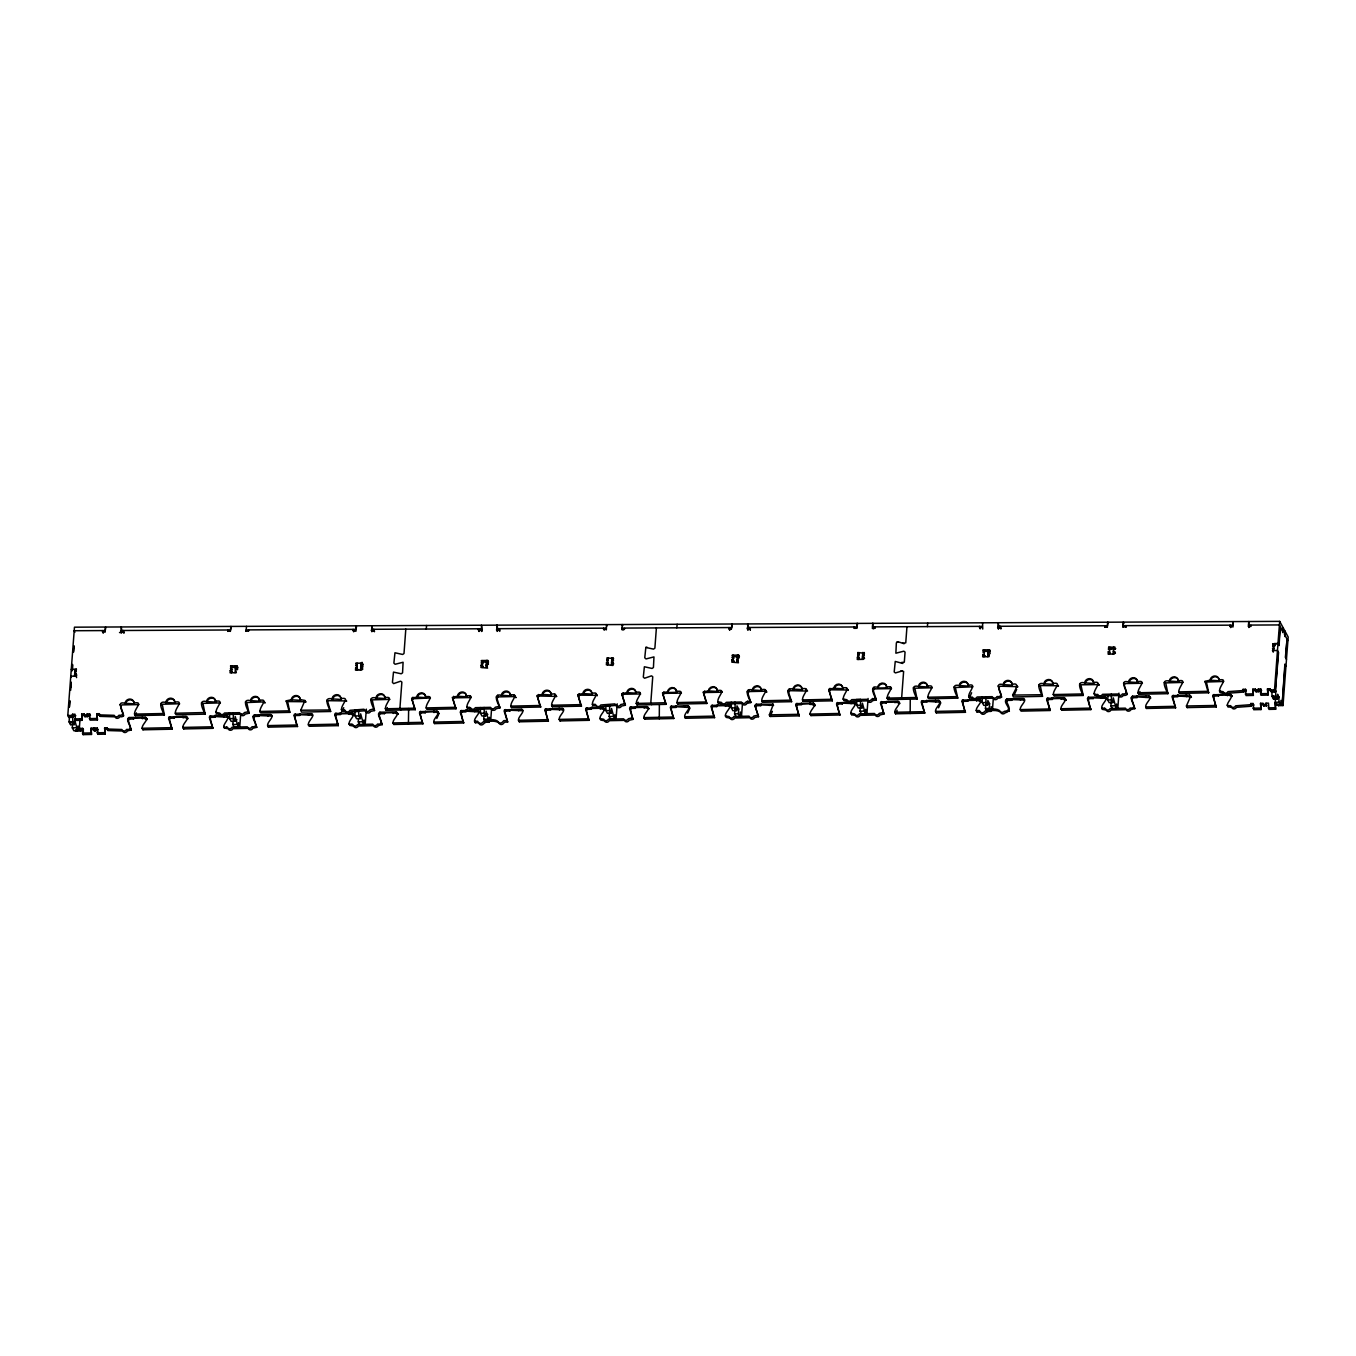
<?xml version="1.0" encoding="UTF-8"?>
<svg xmlns="http://www.w3.org/2000/svg" width="1356" height="1356" viewBox="0 0 1356 1356"><rect width="100%" height="100%" fill="white"/><g stroke="black" fill="none" stroke-linecap="round" stroke-linejoin="round"><path stroke-width="1.5" d="M72.648 723.121L72.292 727.85L73.885 730.799L80.902 731.121L80.174 728.426L82.682 728.375L83.14 734.63L91.496 734.444L91.038 728.189L93.547 728.138L94.276 730.833L95.53 730.816L94.801 728.104L97.31 728.053L97.768 734.308L105.09 734.155L104.632 727.901L107.141 727.85L107.87 730.545L122.718 731.02A2.576 2.305 -28.5 0 0 127.447 730.918L131.346 729.952L127.803 719.002M72.665 716.121L72.563 717.307L68.8 717.392L68.902 716.205L69.444 717.222L73.207 717.138L72.495 714.256L75.004 714.205L75.461 720.443L82.174 720.307L81.699 714.053L84.208 714.002L84.953 716.697L87.852 716.646L87.123 713.934L89.632 713.883L90.106 720.138L97.412 719.985L96.954 713.731L99.463 713.68L99.361 714.866L114.226 715.324A2.576 2.305 -28.5 0 0 118.955 715.239C129.498 716.544 112.836 700.154 125.091 703.289A4.509 4.034 -28.5 0 1 129.803 699.069A4.509 4.034 -28.5 0 1 133.871 703.103C145.465 700.679 131.346 711.019 135.312 715.629L164.398 715.019C162.33 710.527 156.601 700.12 165.839 702.425A4.509 4.034 -28.5 0 1 170.551 698.187A4.509 4.034 -28.5 0 1 174.619 702.239C186.06 699.798 172.178 710.188 176.043 714.782L205.146 714.154C203.146 709.798 197.315 699.204 206.587 701.56A4.509 4.034 -28.5 0 1 211.299 697.323A4.509 4.034 -28.5 0 1 215.367 701.374L215.79 702.137L206.587 701.56M205.146 714.154L202.942 703.374L220.418 702.883M215.367 701.374C226.808 698.933 212.926 709.307 216.791 713.9L220.57 714.612A2.576 2.305 -28.5 0 0 225.299 714.51L240.487 714.188A2.576 2.305 -28.5 0 0 245.216 714.087L249.097 713.222C247.199 708.696 241.3 698.34 250.538 700.628A4.509 4.034 -28.5 0 1 255.233 696.391A4.509 4.034 -28.5 0 1 259.318 700.442C270.708 698.001 256.843 708.357 260.742 712.968L289.845 712.358L287.642 701.56L305.761 701.73M107.039 729.02L121.887 729.494A2.576 2.305 -28.5 0 0 126.633 729.392C136.007 730.494 123.786 720.206 129.006 717.527L145.312 717.188C150.363 719.358 139.092 725.969 142.973 729.799L172.076 729.189L168.839 717.036L186.06 716.324C191.111 718.494 179.823 725.121 183.721 728.935L212.824 728.325L209.587 716.171L226.808 715.46C231.978 718.07 217.655 728.274 227.418 727.257A2.576 2.305 -28.5 0 0 232.147 727.155L247.334 726.833A2.576 2.305 -28.5 0 0 252.063 726.731C261.267 727.562 249.25 717.375 254.453 714.883L270.759 714.527C275.81 716.697 264.522 723.307 268.42 727.138L297.523 726.511L293.998 715.476M259.911 711.459L289.014 710.832L286.218 700.832L291.286 699.764A4.509 4.034 -28.5 0 1 295.981 695.526A4.509 4.034 -28.5 0 1 300.066 699.577L304.981 700.442L300.744 710.239L301.49 712.103L330.593 711.493C328.593 707.171 322.796 696.594 332.034 698.899A4.509 4.034 -28.5 0 1 336.729 694.662A4.509 4.034 -28.5 0 1 340.814 698.713L341.22 699.459L332.034 698.899M330.593 711.493L327.745 701.696L328.423 700.679L346.526 700.933M340.814 698.713C352.204 696.272 338.339 706.629 342.237 711.239L345.255 711.222L346.305 712.561A2.576 2.305 -28.5 0 0 350.729 711.849L364.798 710.764L366.222 712.137A2.576 2.305 -28.5 0 0 370.646 711.425L374.527 710.544C372.731 706.205 366.696 695.628 375.968 697.967A4.509 4.034 -28.5 0 1 380.68 693.73A4.509 4.034 -28.5 0 1 384.748 697.781L385.172 698.526L375.968 697.967M374.527 710.544L372.188 699.865L389.986 699.374M267.59 725.613L296.693 725.002L294.286 714.375L311.507 713.663C316.558 715.832 305.269 722.443 309.168 726.274L338.271 725.646L335.034 713.51L352.255 712.798C357.306 714.968 346.017 721.578 349.916 725.409L353.679 726.104A2.576 2.305 -28.5 0 0 358.408 726.019L373.595 725.68A2.576 2.305 -28.5 0 0 378.324 725.596L382.223 724.629L378.68 713.663M349.085 723.884L352.865 724.596A2.576 2.305 -28.5 0 0 357.594 724.494L372.764 724.172A2.576 2.305 -28.5 0 0 377.51 724.07C386.884 725.155 374.663 714.866 379.883 712.205L396.189 711.866C401.24 714.036 389.969 720.646 393.85 724.477L422.953 723.85L419.428 712.798M393.037 722.951L422.14 722.324L419.716 711.697L436.937 710.985C441.988 713.171 430.7 719.782 434.598 723.596L463.701 722.985L462.871 721.206L463.549 722.392M463.701 722.901L460.176 711.934M462.854 721.121L460.684 710.68L477.685 710.12C482.736 712.29 471.447 718.917 475.346 722.731L478.363 722.731L479.431 724.053A2.576 2.305 -28.5 0 0 483.448 723.968C485.838 720.528 497.279 720.036 499.347 723.629A2.576 2.305 -28.5 0 0 503.364 723.545L504.635 722.172L507.653 722.053L504.415 709.9L521.636 709.188C526.704 711.341 515.331 718.087 519.297 721.799L548.4 721.189L544.875 710.137M507.653 722.053L504.127 711.002M518.467 720.29L547.57 719.663L545.163 709.035L562.384 708.324C567.435 710.493 556.146 717.104 560.045 720.934L589.148 720.307L585.623 709.273M559.214 719.409L588.318 718.799L585.911 708.171L603.132 707.459C608.115 709.713 596.911 716.222 600.793 720.07L604.556 720.782A2.576 2.305 -28.5 0 0 609.285 720.68L624.472 720.358A2.576 2.305 -28.5 0 0 629.201 720.256L633.082 719.375L632.252 717.612L632.93 718.782M633.082 719.375L629.557 708.324M632.235 717.527L630.065 707.069L647.066 706.527C652.117 708.696 640.846 715.307 644.727 719.138L673.83 718.51L670.305 707.459M643.914 717.612L673.017 717.002L670.593 706.374L687.814 705.662C692.865 707.832 681.593 714.442 685.475 718.273L714.578 717.646L711.053 706.595M684.661 716.748L713.765 716.121L711.341 705.493L728.562 704.781C733.613 706.968 722.324 713.578 726.223 717.392L730.003 718.104A2.576 2.305 -28.5 0 0 734.732 718.002L749.919 717.68A2.576 2.305 -28.5 0 0 754.648 717.578L758.529 716.714L754.868 705.408L756.207 704.205L773.378 704.188L769.361 714.866L798.447 714.324L799.277 715.849L770.174 716.46L769.344 714.951M758.529 716.714L755.004 705.662M798.464 714.239L796.04 703.696L813.261 702.984C818.295 705.205 807.057 711.9 810.922 715.595L840.025 714.985L836.499 703.934M799.277 715.849L795.752 704.798M810.091 714.087L839.195 713.459L836.788 702.832L854.009 702.12C859.06 704.289 847.771 710.9 851.67 714.731L855.433 715.443A2.576 2.305 -28.5 0 0 860.162 715.341L875.349 715.019A2.576 2.305 -28.5 0 0 880.078 714.917L883.959 714.036L880.739 701.9L897.943 701.188C902.994 703.374 891.74 710.205 895.604 713.798L924.707 713.171L921.182 702.12M883.959 714.036L880.434 703.001M886.502 687.102L886.926 687.865L878.146 688.051L878.146 685.746A4.509 4.034 -28.5 0 1 886.519 687.102C897.943 684.661 884.061 695.035 887.943 699.628L917.029 699.018C914.995 694.56 909.232 684.085 918.47 686.424A4.509 4.034 -28.5 0 1 923.182 682.187A4.509 4.034 -28.5 0 1 927.25 686.238L927.673 686.984L918.47 686.424M917.029 699.018L916.317 697.408M924.707 713.171L921.47 701.035L938.691 700.323C943.759 702.459 932.403 709.205 936.352 712.934L965.455 712.307L961.929 701.255M927.25 686.238C938.691 683.797 924.809 694.17 928.674 698.764L957.777 698.137C955.878 693.764 949.912 683.221 959.217 685.56A4.509 4.034 -28.5 0 1 963.93 681.322A4.509 4.034 -28.5 0 1 967.998 685.373L968.421 686.119L959.217 685.56M957.777 698.137L955.37 687.509L972.811 686.814M935.538 711.408L964.641 710.798L962.218 700.171L979.439 699.459C984.49 701.628 973.201 708.239 977.1 712.07L980.117 712.053L981.185 713.392A2.576 2.305 -28.5 0 0 985.202 713.307C987.592 709.849 999.033 709.358 1001.101 712.968A2.576 2.305 -28.5 0 0 1005.118 712.883C1011.491 711.103 1009.406 707.34 1005.881 700.323M967.998 685.373C980.913 682.017 961.387 698.526 972.371 697.086A2.576 2.305 -28.5 0 0 977.1 696.984L992.287 696.662A2.576 2.305 -28.5 0 0 997.016 696.56C1007.576 698.086 990.948 681.576 1003.169 684.611A4.509 4.034 -28.5 0 1 1007.864 680.39A4.509 4.034 -28.5 0 1 1011.949 684.424C1021.221 681.678 1014.152 691.526 1012.627 695.103L1013.373 696.967L1042.476 696.34C1040.476 691.984 1034.645 681.39 1043.917 683.746A4.509 4.034 -28.5 0 1 1048.612 679.509A4.509 4.034 -28.5 0 1 1052.697 683.56L1053.103 684.322L1043.917 683.746M1042.476 696.34L1040.272 685.56L1058.392 685.729M976.286 710.544L979.303 710.527L980.354 711.866A2.576 2.305 -28.5 0 0 984.388 711.781C986.761 708.324 998.202 707.849 1000.27 711.442A2.576 2.305 -28.5 0 0 1004.304 711.358C1015.203 710.12 1000.914 702.442 1007.084 698.865L1023.39 698.51C1028.441 700.696 1017.153 707.307 1021.051 711.12L1050.154 710.51L1046.917 698.357L1064.138 697.645C1069.189 699.798 1057.9 706.493 1061.799 710.256L1090.902 709.646L1087.376 698.594M1050.154 710.425L1046.629 699.459M1052.697 683.56C1064.291 681.153 1050.171 691.492 1054.12 696.086L1083.224 695.475L1080.868 684.797L1098.987 684.577M1090.902 709.561L1090.071 707.866L1090.733 709.052M1090.055 707.781L1087.868 697.34L1104.886 696.781C1109.937 698.95 1098.648 705.578 1102.547 709.391L1106.31 710.103A2.576 2.305 -28.5 0 0 1111.039 710.002L1126.226 709.68A2.576 2.305 -28.5 0 0 1130.955 709.578L1134.853 708.612L1131.311 697.662M1083.224 695.391C1081.359 691.594 1075.342 680.458 1084.664 682.882A4.509 4.034 -28.5 0 1 1089.36 678.644A4.509 4.034 -28.5 0 1 1093.445 682.695C1106.225 679.424 1086.851 695.831 1097.818 694.425A2.576 2.305 -28.5 0 0 1102.547 694.323L1117.734 694.001A2.576 2.305 -28.5 0 0 1122.463 693.899C1133.006 695.204 1116.344 678.814 1128.599 681.949A4.509 4.034 -28.5 0 1 1133.311 677.712A4.509 4.034 -28.5 0 1 1137.379 681.763C1148.837 679.322 1134.938 689.696 1138.82 694.289L1167.906 693.679C1165.906 689.373 1160.041 678.763 1169.347 681.085A4.509 4.034 -28.5 0 1 1174.059 676.847A4.509 4.034 -28.5 0 1 1178.127 680.898L1178.55 681.661L1169.347 681.085M1167.906 693.679L1165.719 682.882L1183.178 682.407M1208.654 692.797L1207.84 691.119L1208.654 692.797L1179.551 693.425C1175.686 688.831 1189.568 678.458 1178.127 680.898M99.361 714.866L100.191 716.375L115.04 716.849A2.576 2.305 -28.5 0 0 119.769 716.748C129.159 717.748 116.921 707.459 122.159 704.883L138.922 704.611M164.398 715.019L162.212 704.239L179.67 703.747M172.076 729.189L168.551 718.138M212.824 728.325L209.299 717.273M248.267 711.697L244.385 712.578A2.576 2.305 -28.5 0 1 239.656 712.68L224.469 713.002A2.576 2.305 -28.5 0 1 219.74 713.103L215.977 712.392M249.097 713.222L246.741 702.544L263.844 701.883L265.064 703.035L264.522 702.018M223.655 726.562L224.469 728.07L228.249 728.782A2.576 2.305 -28.5 0 0 232.978 728.68L248.148 728.358A2.576 2.305 -28.5 0 0 252.894 728.257L256.776 727.308L253.25 716.341M338.271 725.646L334.746 714.612M384.748 697.781C396.138 695.34 382.273 705.696 386.172 710.307L415.275 709.68L411.749 698.628M385.358 708.781L414.461 708.171L411.648 698.17L416.716 697.086A4.509 4.034 -28.5 0 1 421.428 692.865A4.509 4.034 -28.5 0 1 425.496 696.899C436.937 694.458 423.055 704.849 426.92 709.442L456.023 708.815L455.192 707.052L455.87 708.222M456.04 708.73L452.497 697.764M455.175 706.968L452.395 697.306L457.464 696.221A4.509 4.034 -28.5 0 1 462.176 691.984A4.509 4.034 -28.5 0 1 466.244 696.035C477.668 693.645 463.803 703.967 467.667 708.561L471.447 709.273A2.576 2.305 -28.5 0 0 476.176 709.171L491.364 708.849A2.576 2.305 -28.5 0 0 496.093 708.747L499.974 707.883C497.957 703.578 492.109 692.967 501.415 695.289A4.509 4.034 -28.5 0 1 506.11 691.052A4.509 4.034 -28.5 0 1 510.195 695.103L510.602 695.865L501.415 695.289M499.974 707.883L496.449 696.831M510.195 695.103C521.636 692.662 507.737 703.035 511.619 707.629L540.722 707.018L537.196 695.967M510.788 706.12L539.891 705.493L537.095 695.492L542.163 694.425A4.509 4.034 -28.5 0 1 546.858 690.187A4.509 4.034 -28.5 0 1 550.943 694.238C562.384 691.797 548.485 702.171 552.367 706.764L581.47 706.154L577.944 695.103M551.536 705.256L580.639 704.628L577.842 694.628L582.91 693.56A4.509 4.034 -28.5 0 1 587.606 689.323A4.509 4.034 -28.5 0 1 591.691 693.374C603.132 690.933 589.233 701.306 593.114 705.9L596.131 705.883L597.182 707.222A2.576 2.305 -28.5 0 0 601.606 706.51L615.675 705.425L617.099 706.798A2.576 2.305 -28.5 0 0 621.523 706.086L625.404 705.222L624.574 703.442L625.252 704.628M625.421 705.12L621.879 694.17M624.557 703.357L621.777 693.696L626.845 692.628A4.509 4.034 -28.5 0 1 631.557 688.39A4.509 4.034 -28.5 0 1 635.625 692.441C647.083 690.001 633.184 700.374 637.066 704.967L666.152 704.34L662.626 693.306M668 692.509A4.526 4.034 -28.5 0 1 669.508 689.56A4.492 4.017 -28.5 0 1 671.067 688.611A4.509 4.034 -28.5 0 1 674.305 688.543A4.492 4.017 -28.5 0 1 675.729 689.424A4.509 4.034 -28.5 0 1 676.797 692.323L668.016 692.509L668.016 690.221A4.509 4.034 -28.5 0 1 676.373 691.577C687.814 689.136 673.932 699.51 677.797 704.103L706.9 703.476L703.374 692.424M676.983 702.577L706.086 701.967L703.272 691.967L708.341 690.882A4.509 4.034 -28.5 0 1 716.934 689.187L717.121 690.696C728.562 688.255 714.68 698.645 718.544 703.239L722.324 703.934A2.576 2.305 -28.5 0 0 727.053 703.832L742.24 703.51A2.576 2.305 -28.5 0 0 746.97 703.408L750.851 702.544C748.851 698.187 743.02 687.594 752.292 689.95L761.479 690.526L761.072 689.763A4.509 4.034 -28.5 0 0 752.716 688.424L752.292 689.95M750.851 702.544L747.326 691.492M761.072 689.763C772.513 687.322 758.614 697.696 762.496 702.289L791.599 701.679C789.599 697.323 783.768 686.729 793.04 689.085L802.227 689.662A4.509 4.034 -28.5 0 0 801.159 686.763A4.526 4.034 -28.5 0 0 796.108 686.102A4.509 4.034 -28.5 0 0 794.938 686.899A4.526 4.034 -28.5 0 0 793.446 689.848M791.599 701.679L788.073 690.628M793.04 689.085L793.463 687.56A4.509 4.034 -28.5 0 1 801.82 688.899C813.261 686.458 799.362 696.831 803.244 701.425L832.347 700.815L828.821 689.763M802.413 699.916L831.516 699.289L828.719 689.289L833.787 688.221A4.509 4.034 -28.5 0 1 842.364 686.509L842.568 688.034C853.941 685.611 840.127 695.967 843.991 700.56L847.754 701.272A2.576 2.305 -28.5 0 0 852.483 701.171L867.67 700.849A2.576 2.305 -28.5 0 0 872.4 700.747L876.298 699.882C874.247 695.425 868.484 684.966 877.722 687.289M876.298 699.882L872.755 688.831M968.608 696.374L969.421 697.899L973.201 698.594A2.576 2.305 -28.5 0 0 977.93 698.51L993.117 698.17A2.576 2.305 -28.5 0 0 997.847 698.086C1006.864 698.781 995.067 688.56 1000.321 686.221L1017.661 686.661M1094.038 693.713L1094.868 695.221L1098.631 695.933A2.576 2.305 -28.5 0 0 1103.36 695.831L1118.547 695.509A2.576 2.305 -28.5 0 0 1123.277 695.408C1132.497 696.272 1120.446 686.051 1125.666 683.543L1142.43 683.271M1101.716 707.883L1105.496 708.578A2.576 2.305 -28.5 0 0 1110.225 708.476L1125.412 708.154A2.576 2.305 -28.5 0 0 1130.141 708.052C1139.345 708.968 1127.65 698.815 1132.514 696.187L1148.82 695.848C1153.871 698.018 1142.6 704.628 1146.498 708.459L1175.584 707.832L1172.347 695.696L1189.568 694.984L1190.737 696.136L1186.415 705.984L1215.518 705.459L1216.332 706.968L1187.229 707.595L1186.415 706.069M1175.584 707.832L1172.059 696.798M1215.518 705.459L1213.095 694.831L1230.316 694.119C1235.469 696.747 1221.281 706.696 1230.926 705.917A2.576 2.305 -28.5 0 0 1235.655 705.815L1250.622 704.696L1251.452 706.222L1236.486 707.324A2.576 2.305 -28.5 0 1 1231.757 707.425L1227.977 706.73L1227.163 705.205M1216.332 706.968L1212.806 695.916M405.8 629.133L404.003 653.524L402.647 654.456L394.952 652.778L393.884 663.118L395.121 664.27L403.088 662.253L402.562 672.847L401.19 673.779L393.494 672.101L392.426 682.441L393.664 683.594L400.63 681.187L401.868 682.068L399.901 708.476L400.732 710.002M656.389 627.93L654.88 648.185L653.524 649.117L645.829 647.439L644.761 657.779L645.998 658.931L653.965 656.914L653.439 667.508L652.067 668.457L644.371 666.762L643.303 677.102L644.541 678.254L651.507 675.847L652.745 676.729L650.778 703.137L651.609 704.662M902.604 643.236L905.757 642.846L906.961 626.726M68.8 717.392L67.8 715.527L74.461 627.184L1279.691 621.37L1288.2 637.066L1286.454 659.321L1285.403 657.202L1287.064 639.201M69.359 707.222L69.8 701.323M70.817 687.56L71.122 683.627M72.495 665.033L72.071 670.83L71.241 669.305L76.411 669.457M73.495 651.541L73.919 645.744M1271.572 691.475L1275.521 691.73L1274.521 689.865L1277.996 643.558L1274.233 643.625L1273.725 650.524M1207.823 691.035L1205.026 681.288L1210.094 680.22A4.509 4.034 -28.5 0 1 1214.807 675.983A4.509 4.034 -28.5 0 1 1218.875 680.034C1230.316 677.593 1216.434 687.967 1220.298 692.56L1224.078 693.272A2.576 2.305 -28.5 0 0 1228.807 693.17L1243.774 692.052L1243.045 689.356L1245.554 689.306L1246.011 695.56L1253.334 695.408L1252.859 689.153L1255.368 689.102L1256.114 691.797L1259.012 691.73L1258.283 689.034L1260.792 688.984L1261.25 695.238L1267.962 695.086L1267.504 688.831L1270.013 688.78L1270.742 691.492L1275.335 691.39L1278.267 652.05M1278.776 645.151L1280.166 626.438L1279.098 645.575L1277.996 643.558M1282.217 703.866L1285.132 664.711M1285.641 657.796L1287.014 639.1M69.393 706.798L69.851 700.628M70.631 690.357L71.241 682.153M72.58 664.423L72.546 668.966M73.495 652.355L73.936 646.304M80.004 719.358L79.241 729.63L78.004 725.985L77.648 730.715L74.665 719.85L74.309 724.579L70.546 724.646L69.088 721.951L69.444 717.222M70.546 724.646L70.783 721.494M74.512 676.135L75.038 669.22L76.139 671.254M76.58 677.627L75.936 673.729L74.682 673.763L76.75 675.254L75.936 673.729M76.224 671.813L76.309 668.881M74.309 724.579L72.851 721.867L72.495 714.256M80.902 731.121L80.174 728.426M82.174 720.307L81.699 714.053M83.14 734.63L83.377 731.46M84.953 716.697L84.208 714.002M87.852 716.646L87.123 713.934M91.496 734.444L91.038 728.189M94.276 730.833L93.547 728.138M95.53 730.816L94.801 728.104M97.412 719.985L96.954 713.731M97.768 734.308L97.31 728.053M100.191 716.375L100.276 715.188L97.768 715.256M105.09 734.155L104.632 727.901M230.249 670.457L232.317 671.949L230.249 670.457L230.062 672.813L236.334 672.678L235.419 668.169L237.503 669.661L237.673 667.305L236.859 665.779L230.588 665.915L231.232 669.796M231.317 672.796L231.842 665.898M234.876 721.256L233.401 718.544L233.215 712.798L233.13 713.985L229.367 714.07L229.452 712.883L229.639 718.629L231.113 721.324L234.876 721.256L235.232 716.527L238.198 727.392L234.435 727.477L232.842 724.528L233.079 721.375M235.08 672.712L235.605 665.813L236.69 667.83M236.673 668.152L236.859 665.779M238.198 727.392L238.554 722.663L239.792 726.291L240.724 713.883M356.933 667.762L355.679 667.779L355.509 670.152L361.781 670.017L361.95 667.644L360.696 667.677L362.781 669.169L361.95 667.644M356.662 667.135L356.018 663.254L362.289 663.118L363.12 664.626M356.764 670.118L357.272 663.22M358.645 710.137L358.56 711.324L354.797 711.391L354.882 710.222L358.645 710.137L358.848 715.883L360.306 718.578L356.543 718.663L355.086 715.951L354.882 710.222M360.526 670.05L361.035 663.135L362.137 665.169M362.933 666.999L362.035 662.287M366.323 709.137L365.239 723.629L364.001 720.002L363.645 724.731L359.882 724.816L358.272 721.867L358.509 718.714M360.306 718.578L360.662 713.849L363.645 724.731M408.648 708.561L408.41 724.155M481.126 665.118L483.194 666.61L481.126 665.118L480.939 667.474L487.618 668.101M481.685 663.711L481.465 660.575L487.736 660.44L488.38 664.338M482.194 667.457L482.719 660.558M485.753 715.917L484.278 713.205L484.092 707.459L484.007 708.646L480.244 708.73L480.329 707.544L480.516 713.29L481.99 716.002L485.753 715.917L486.109 711.188L489.075 722.07L485.312 722.138L483.719 719.189L483.956 716.036M485.957 667.372L486.482 660.474L487.567 662.491M487.211 667.355L487.397 664.982L486.143 665.016L486.957 666.525M487.974 663.576L487.736 660.44M489.075 722.07L489.431 717.324L490.669 720.951L491.601 708.544M608.217 663.186L606.556 662.44L606.386 664.813L613.065 665.44M607.132 661.033L606.895 657.914L613.59 658.541M607.641 664.779L608.149 657.88M609.522 704.798L609.437 705.984L605.674 706.052L605.759 704.883L609.522 704.798L609.725 710.544L611.183 713.239L607.42 713.324L605.962 710.629L605.759 704.883M611.403 664.711L611.912 657.813L613.014 659.83M612.658 664.677L612.827 662.321L611.573 662.338L613.658 663.83L612.827 662.321M613.404 660.897L613.166 657.779M617.2 703.815L616.116 718.29L614.878 714.663L614.522 719.392L610.759 719.477L609.149 716.527L609.505 711.798M611.183 713.239L611.539 708.51L614.522 719.392M659.372 705.239L659.287 718.816M732.003 659.779L734.071 661.27L732.003 659.779L731.816 662.152L738.495 662.762M732.562 658.372L732.342 655.236L738.613 655.118L739.427 656.626L733.155 656.762L732.342 655.236M733.071 662.118L733.596 655.219M736.63 710.578L735.155 707.866L734.969 702.12L734.884 703.306L731.121 703.391L731.206 702.205L731.393 707.951L732.867 710.663L736.63 710.578L736.986 705.849L738.715 709.035L738.359 713.781L739.952 716.731L736.189 716.799L734.596 713.849L734.952 709.12L738.715 709.035M736.833 662.033L737.359 655.134L738.444 657.168M738.088 662.016L738.274 659.643L737.02 659.677L737.834 661.186M738.851 658.236L738.613 655.118M739.952 716.731L740.308 712.002L741.546 715.629L742.478 703.205M859.094 657.846L857.433 657.118L857.263 659.474L863.535 659.338L863.704 656.982L862.45 656.999L864.535 658.491L863.704 656.982M858.009 655.694L857.772 652.575L864.467 653.202M858.518 659.457L859.026 652.541M860.399 699.459L860.314 700.645L856.551 700.73L856.636 699.543L860.399 699.459L860.602 705.205L862.06 707.917L858.297 707.985L856.839 705.29L856.636 699.543M862.28 659.372L862.789 652.473L863.891 654.49M864.28 655.558L864.043 652.439M868.077 698.476L866.993 712.951L865.755 709.324L865.399 714.053L861.636 714.137L860.026 711.188L860.382 706.459M862.06 707.917L862.416 703.171L865.399 714.053M901.147 662.559L904.316 662.169L905.062 652.067L903.842 651.185L895.875 653.202L896.35 642.88L897.774 641.659L904.113 643.744M910.249 699.899L910.164 713.493M982.88 654.44L984.948 655.931L982.88 654.44L982.693 656.812L988.965 656.677L989.151 654.304L987.897 654.338L988.71 655.846M983.219 649.914L984.032 651.422L990.304 651.287L989.49 649.778L983.219 649.914L983.032 652.27L984.287 652.253M983.947 656.779L984.473 649.88M987.507 705.239L986.032 702.544L985.846 696.798L985.761 697.967L981.998 698.052L982.083 696.865L982.269 702.611L983.744 705.323L987.507 705.239L987.863 700.51L989.592 703.713L989.236 708.442L990.829 711.391L987.066 711.476L985.473 708.51L985.829 703.781L989.592 703.713M987.71 656.694L988.236 649.795L989.321 651.829M990.134 653.66L989.49 649.778M990.829 711.391L991.185 706.662L992.423 710.29L993.355 697.865M1109.564 651.744L1108.31 651.778L1108.14 654.134L1114.412 653.999L1114.581 651.643L1113.327 651.66L1115.412 653.151L1114.581 651.643M1113.496 649.49L1114.751 649.473L1114.92 647.1L1108.649 647.236L1108.479 649.609L1109.733 649.575M1109.394 654.117L1109.903 647.219L1111.005 649.236M1111.259 701.12L1110.903 705.849L1112.513 708.798L1116.276 708.713L1113.293 697.848L1112.937 702.577L1109.174 702.645L1107.716 699.95L1108.072 695.221M1113.157 654.033L1113.666 647.134L1114.768 649.151M1111.835 695.136L1107.242 695.052L1111.191 695.306L1111.276 694.119L1111.479 699.865L1112.937 702.577M1116.276 708.713L1116.632 703.984L1117.869 707.612L1118.954 693.136M1243.774 692.052L1243.045 689.356M1250.622 704.696L1250.724 703.527L1253.232 703.476L1253.69 709.713L1261.012 709.561L1260.538 703.306L1263.046 703.255L1263.792 705.967L1266.69 705.9L1265.962 703.205L1268.47 703.137L1268.928 709.391L1275.64 709.256L1275.182 703.001L1275.64 709.256M1251.452 706.222L1250.724 703.527M1253.334 695.408L1252.859 689.153M1256.114 691.797L1255.368 689.102M1259.012 691.73L1258.283 689.034M1261.012 709.561L1260.538 703.306M1261.25 695.238L1260.792 688.984M1263.792 705.967L1263.877 704.781L1261.368 704.832M1266.69 705.9L1265.962 703.205M1267.962 695.086L1267.504 688.831M1273.25 652.168L1272.606 648.287L1273.996 648.507M1272.894 646.354L1272.945 643.744L1277.962 643.642L1279.691 621.37M1270.742 691.492L1270.013 688.78M1271.758 691.797L1271.843 690.628L1272.047 696.374L1273.504 699.069L1277.267 698.984L1277.623 694.255L1278.725 697.628L1274.962 697.713M1273.504 699.069L1273.742 695.916M1275.335 691.39L1278.572 652.473L1277.488 650.456L1272.42 650.643M1275.521 691.73L1275.606 690.543L1275.81 696.289L1277.267 698.984M1277.589 704.137L1278.42 705.645L1283.013 705.561L1280.962 700.408L1280.606 705.137L1276.843 705.222L1275.233 702.272L1275.589 697.543M1282.301 630.387L1282.759 632.591L1283.115 627.845L1282.81 631.286L1279.335 624.93L1248.469 625.082L1248.791 621.523M1278.725 697.628L1278.81 696.442L1278.996 702.188L1280.606 705.137M1278.42 705.645L1278.505 704.459L1275.996 704.527M1284.996 635.371L1284.895 636.54L1284.708 630.811L1284.42 634.252L1287.861 640.608M1283.013 705.561L1285.946 666.22L1284.878 664.118L1282.2 704.035L1279.132 704.103M1285.98 666.135L1286.505 659.236M729.681 630.286L728.969 627.574L729.731 629.692M750.343 630.184L749.631 627.472L750.376 629.879M854.28 628.404L854.246 626.981L855.077 628.489M874.942 628.303L875.128 627.252M103.107 633.032L102.531 630.591L103.31 632.693M105.073 632.015L105.531 627.336M105.599 627.031L105.26 630.574L74.105 630.726L74.919 632.252M121.277 632.947L121.243 627.336M119.514 632.54L122.023 632.523L121.26 626.947M123.921 633.184L123.21 630.489L123.972 632.608M227.842 631.421L227.961 630.235M230.351 631.404L230.995 627.031M230.876 626.421L230.537 629.981L120.921 630.506M246.012 631.337L246.538 626.353M248.521 631.32L248.623 630.133M353.679 631.828L353.102 629.387L353.899 631.201M355.916 631.32L355.933 625.828L356.594 627.031M356.153 625.828L355.831 629.37L246.199 629.896M371.849 631.743L371.798 626.133M372.578 631.32L371.815 625.743M374.341 631.726L373.764 629.286L374.544 631.388M426.259 629.031L426.581 625.489M479.092 631.489L478.38 628.777L479.126 631.184M481.465 631.218L481.55 625.828M482.211 630.794L481.448 625.218M481.6 631.472L481.719 630.286M497.364 630.218L497.262 631.388L496.889 625.15L497.296 625.896M497.872 630.71L497.093 625.15M499.771 631.388L499.059 628.675L499.872 630.201M603.691 629.608L603.674 628.184L604.471 629.998M606.335 629.862L606.505 624.624L607.166 625.828M621.997 629.777L622.167 624.54L622.777 625.675M624.37 629.523L624.54 628.455M676.814 627.828L677.153 624.269M731.494 628.998L731.969 624.319M732.003 624.014L731.681 627.557L622.048 628.082L623.15 630.116M748.173 626.641L747.834 630.184L747.665 624.319M748.427 629.506L747.665 623.93M856.789 628.404L857.094 623.404L857.585 624.319M857.297 623.404L856.958 626.964L747.326 627.489M872.417 626.879L872.637 624.523M872.569 628.574L872.942 623.336M927.385 626.625L927.707 623.065M980.1 628.811L979.524 626.37L980.303 628.472M982.744 629.065L982.575 622.811M998.27 628.726L998.236 623.116M998.999 628.303L998.236 622.726M998.406 628.981L998.525 627.794M1000.914 628.964L1000.203 626.269L1000.965 628.387M1104.835 627.201L1104.818 625.76L1105.632 627.286M1107.343 627.184L1107.649 622.201L1108.14 623.116M1107.852 622.201L1107.513 625.76L997.897 626.286M1123.005 627.116L1123.31 622.133L1123.921 623.268M1123.514 622.133L1123.175 625.675L1232.807 625.15L1233.129 621.607M1125.514 627.099L1125.48 625.675L1126.311 627.184M1230.672 627.608L1230.095 625.167L1230.858 627.269M1232.909 627.099L1233.096 621.912M1248.842 627.523L1248.791 621.912M1250.791 626.506L1250.91 625.319M135.312 715.629L136.447 712.9M142.973 729.799L142.38 728.189M183.721 728.935L183.128 727.341M224.469 728.07L223.859 726.46M349.916 725.409L349.306 723.799M475.346 722.731L474.736 721.138M677.797 704.103L677.203 702.493M803.244 701.425L802.633 699.832M843.991 700.56L843.381 698.967M851.67 714.731L851.06 713.12M977.1 712.07L976.506 710.459M1102.547 709.391L1101.936 707.781M1227.977 706.73L1227.383 705.12M268.42 727.138L267.81 725.528M342.237 711.239L343.729 707.696M386.172 710.307L387.324 707.561M393.85 724.477L393.257 722.867M434.598 723.596L434.005 722.002M467.667 708.561L467.074 706.968M511.619 707.629L511.009 706.035M519.297 721.799L518.687 720.189M552.367 706.764L551.756 705.171M560.045 720.934L559.435 719.324M637.066 704.967L638.201 702.222M644.727 719.138L644.134 717.527M685.475 718.273L684.882 716.663M770.174 716.46L772.378 711.324M810.922 715.595L810.312 713.985M895.604 713.798L897.113 710.256M936.352 712.934L935.759 711.324M969.421 697.899L971.625 692.763M1060.968 708.747L1090.071 708.12M1061.799 710.256L1061.189 708.663M1138.82 694.289L1139.955 691.56M1146.498 708.459L1145.888 706.849M1187.229 707.595L1186.636 705.984M762.496 702.289L761.886 700.696M887.943 699.628L889.078 696.882M128.498 720.256L129.6 719.07L133.6 718.968A4.492 4.017 -28.5 0 1 133.736 718.222M169.246 719.409L170.347 718.222L174.348 718.121A4.509 4.034 -28.5 0 1 174.755 716.595M209.994 718.544L211.095 717.358L215.096 717.239A4.492 4.017 -28.5 0 1 215.977 714.968M253.928 717.595L255.047 716.409L259.03 716.307A4.509 4.034 -28.5 0 1 259.166 715.561M294.676 716.731L295.794 715.544L299.778 715.443A4.509 4.034 -28.5 0 1 300.201 713.917M335.424 715.866L336.542 714.68L340.526 714.578A4.509 4.034 -28.5 0 1 341.407 712.307M379.375 714.934L380.477 713.748L384.477 713.646A4.509 4.034 -28.5 0 1 384.596 712.9M412.444 699.899L413.783 698.696L430.428 697.984M420.123 714.07L421.224 712.883L425.225 712.781A4.509 4.034 -28.5 0 1 425.648 711.239M453.192 699.035L454.531 697.832L471.295 697.543M460.87 713.205L461.972 712.019L465.972 711.917A4.509 4.034 -28.5 0 1 466.854 709.629M497.127 698.103L498.466 696.882L514.788 696.543L515.941 697.696M504.805 712.273L505.924 711.086L509.907 710.968A4.509 4.034 -28.5 0 1 510.042 710.222M537.874 697.238L539.213 696.018L556.638 696.391M545.553 711.391L546.671 710.205L550.655 710.103A4.509 4.034 -28.5 0 1 551.078 708.578M578.622 696.357L579.961 695.153L597.284 695.323M586.3 710.527L587.419 709.341L591.402 709.239A4.509 4.034 -28.5 0 1 592.301 706.968M622.574 695.425L623.913 694.221L640.676 693.95M630.252 709.595L631.354 708.408L635.354 708.307A4.509 4.034 -28.5 0 1 635.778 706.781M663.321 694.56L664.66 693.357L681.424 693.086M671 708.73L672.101 707.544L676.102 707.442A4.509 4.034 -28.5 0 1 676.525 705.917M704.069 693.696L705.408 692.492L722.172 692.221M711.747 707.866L712.849 706.679L716.849 706.578A4.509 4.034 -28.5 0 1 717.731 704.289M748.004 692.763L749.343 691.56L765.665 691.204L766.818 692.153L766.004 690.848M755.682 706.934L756.801 705.747L760.784 705.645A4.509 4.034 -28.5 0 1 761.208 704.103M788.751 691.899L790.09 690.679L807.515 691.068L806.752 689.984M796.43 706.069L797.548 704.883L801.532 704.764A4.509 4.034 -28.5 0 1 801.955 703.239M829.499 691.035L830.838 689.814L848.161 689.984M837.177 705.188L838.296 704.001L842.279 703.9A4.509 4.034 -28.5 0 1 842.415 703.154M873.45 690.085L874.79 688.882L891.553 688.611M881.129 704.256L882.231 703.069L886.231 702.967A4.509 4.034 -28.5 0 1 886.655 701.442M921.877 703.391L922.978 702.205L926.979 702.103A4.509 4.034 -28.5 0 1 927.402 700.577M962.624 702.527L963.726 701.34L967.726 701.238A4.509 4.034 -28.5 0 1 967.845 700.476M1006.559 701.594L1007.678 700.408L1011.661 700.306A4.509 4.034 -28.5 0 1 1012.085 698.764M1047.307 700.73L1048.425 699.543L1052.409 699.442A4.509 4.034 -28.5 0 1 1052.832 697.899M1088.054 699.849L1089.173 698.679L1093.156 698.56A4.509 4.034 -28.5 0 1 1093.292 697.815M1132.006 698.916L1133.108 697.73L1137.108 697.628A4.509 4.034 -28.5 0 1 1137.531 696.103M1172.754 698.052L1173.855 696.865L1177.855 696.764A4.509 4.034 -28.5 0 1 1178.279 695.238M1213.501 697.187L1214.603 696.001L1218.603 695.899A4.509 4.034 -28.5 0 1 1218.722 695.136M1012.627 695.103L1041.662 694.73M300.744 710.239L329.762 709.968M436.801 718.46L438.937 713.663M687.678 713.12L689.814 708.324M938.555 707.798L940.691 702.984M1014.508 694.221L1016.644 689.424M646.049 647.253L647.388 647.422M900.503 671.135L903.621 671.39L901.655 697.798L902.486 699.323M897.18 641.778L898.265 642.083M750.021 701.035L746.139 701.9A2.576 2.305 -28.5 0 1 741.41 702.001L726.223 702.323A2.576 2.305 -28.5 0 1 721.494 702.425L717.731 701.713M875.468 698.357L871.586 699.221A2.576 2.305 -28.5 0 1 866.84 699.323L851.67 699.645A2.576 2.305 -28.5 0 1 846.941 699.747L843.161 699.052M667.593 691.763L662.525 692.831L665.338 702.747L636.235 703.442M237.673 667.305L231.401 667.44L230.588 665.915M488.55 661.965L482.278 662.101L481.465 660.575M1115.751 648.626L1109.479 648.761L1108.649 647.236M76.089 671.559L74.97 671.847M230.401 668.288L232.486 669.779M355.848 665.61L357.103 665.593M362.12 665.474L360.865 665.508L361.679 667.033M481.278 662.948L482.939 663.677M487.55 662.813L486.702 663.592M606.725 660.27L607.98 660.253M612.997 660.152L612.149 660.931M732.155 657.609L733.816 658.338M738.427 657.474L737.596 658.253M857.602 654.948L858.856 654.914M863.874 654.812L863.026 655.592M988.049 652.168L989.304 652.134M1272.759 646.117L1274.148 646.337M357.764 669.271L355.679 667.779M608.641 663.932L606.556 662.44M859.518 658.609L857.433 657.118M1110.395 653.27L1108.31 651.778M75.75 676.102L70.732 676.203L71.36 677.339M125.091 703.289L134.295 703.866L133.871 703.103M165.839 702.425L175.043 703.001L174.619 702.239M250.538 700.628L259.725 701.205L259.318 700.442M291.286 699.764L300.473 700.34L300.066 699.577M416.716 697.086L425.92 697.662L425.496 696.899M457.464 696.221L466.667 696.798L466.244 696.035M542.163 694.425L551.35 695.001L550.943 694.238M582.91 693.56L592.097 694.136L591.691 693.374M626.845 692.628L636.049 693.187L635.625 692.441M708.341 690.882L717.544 691.458L717.121 690.696M833.787 688.221L842.974 688.797L842.568 688.034M1003.169 684.611L1012.356 685.187L1011.949 684.424M1084.664 682.882L1093.851 683.458A4.509 4.034 -28.5 0 0 1093.834 682.695M1128.599 681.949L1137.803 682.526L1137.379 681.763M1210.094 680.22L1219.298 680.78L1218.875 680.034M67.8 715.527L72.393 715.426M84.123 715.188L87.038 715.12M175.229 713.256L204.332 712.544M341.407 709.713L344.424 709.713L345.492 711.053A2.576 2.305 -28.5 0 0 349.916 710.324L363.967 709.239L365.408 710.629A2.576 2.305 -28.5 0 0 369.832 709.9L373.714 708.951M426.106 707.917L455.209 707.307M466.854 707.052L470.617 707.764A2.576 2.305 -28.5 0 0 475.346 707.663L490.533 707.34A2.576 2.305 -28.5 0 0 495.262 707.239L499.144 706.357M592.284 704.391L595.301 704.374L596.369 705.713A2.576 2.305 -28.5 0 0 600.793 704.984L614.844 703.9L616.285 705.29A2.576 2.305 -28.5 0 0 620.709 704.561L624.591 703.696M761.665 700.781L790.768 700.154M887.112 698.12L916.215 697.493M927.86 697.238L956.963 696.628M1053.29 694.577L1082.393 693.95L1083.19 695.136M1137.989 692.78L1167.092 692.153M1178.737 691.899L1207.84 691.289M1219.485 691.035L1223.248 691.746A2.576 2.305 -28.5 0 0 1227.977 691.645L1242.943 690.543M1255.283 690.272L1258.198 690.221M1269.911 689.967L1274.521 689.865M73.309 715.765L75.817 715.714M82.53 715.578L85.038 715.527M87.954 715.46L90.462 715.409L89.632 713.883M1243.859 690.882L1246.367 690.814L1245.554 689.306M1253.69 690.662L1256.198 690.611M1259.097 690.543L1261.605 690.492M1268.318 690.357L1270.826 690.306M68.614 717.053L73.224 716.951M610.081 705.815L605.674 706.052M735.511 703.137L731.121 703.391M860.958 700.476L856.551 700.73M986.388 697.798L981.998 698.052M1272.403 691.628L1276.166 691.56M74.648 718.934L81.343 718.782M89.276 718.612L96.598 718.46M1245.198 694.035L1252.503 693.882M1260.436 693.713L1267.148 693.577M214.926 715.341A4.509 4.034 -28.5 0 0 214.672 716.493L228.503 717.307M299.507 713.917A4.492 4.017 -28.5 0 0 299.388 714.68L312.558 715.188M340.356 712.68A4.509 4.034 -28.5 0 0 340.102 713.832L348.899 713.629L354.238 715.256M438.632 712.832L433.598 711.832L424.818 712.019L425.225 712.781M465.82 710.002A4.509 4.034 -28.5 0 0 465.566 711.154L479.38 711.968M550.383 708.595A4.509 4.034 -28.5 0 0 550.248 709.358L563.435 709.849M591.25 707.34A4.509 4.034 -28.5 0 0 590.996 708.476L599.776 708.29L605.115 709.917M675.813 705.934A4.509 4.034 -28.5 0 0 675.695 706.679L689.509 707.493M730.257 706.629L725.223 705.629L716.443 705.815L716.849 706.578M801.26 703.255A4.509 4.034 -28.5 0 0 801.125 704.018L809.905 703.832L815.244 705.662M855.06 703.645L841.873 703.137L842.279 703.9M926.826 700.205A4.509 4.034 -28.5 0 0 926.572 701.34L940.386 702.171M981.134 701.289L976.1 700.289L967.32 700.476L967.726 701.238M1052.256 697.526A4.509 4.034 -28.5 0 0 1052.002 698.679L1060.782 698.493L1066.121 700.323M1105.021 697.035L1105.699 698.306L1092.75 697.815L1093.156 698.56M1136.82 696.12A4.509 4.034 -28.5 0 0 1136.701 696.865L1150.515 697.696M1177.703 694.865A4.509 4.034 -28.5 0 0 1177.449 696.001L1191.263 696.831M133.6 718.968L133.193 718.205L141.973 718.019L147.16 719.222M174.348 718.121L173.941 717.358L182.721 717.171L187.755 718.172M259.03 716.307L258.623 715.561L271.81 716.053M384.477 713.646L384.07 712.883L392.85 712.697L398.037 713.883M509.907 710.968L509.5 710.222L522.687 710.73M635.354 708.307L634.947 707.544L643.727 707.357L648.914 708.561M760.784 705.645L760.377 704.883L773.564 705.391M886.231 702.967L885.824 702.205L894.604 702.018L899.638 703.035M1011.661 700.306L1011.254 699.543L1024.441 700.052M1218.603 695.899L1218.197 695.136L1226.977 694.95L1232.011 695.967M69.088 721.951L72.851 721.867M229.639 718.629L233.401 718.544M355.086 715.951L358.848 715.883M480.516 713.29L484.278 713.205M605.962 710.629L609.725 710.544M731.393 707.951L735.155 707.866M856.839 705.29L860.602 705.205M982.269 702.611L986.032 702.544M1107.716 699.95L1111.479 699.865M1272.047 696.374L1275.81 696.289M233.198 719.799L236.961 719.714M484.075 714.459L487.838 714.375M72.292 727.85L76.055 727.765M232.842 724.528L236.605 724.443M358.272 721.867L362.035 721.782M483.719 719.189L487.482 719.104M609.149 716.527L612.912 716.443M734.596 713.849L738.359 713.781M860.026 711.188L863.789 711.103M985.473 708.51L989.236 708.442M1110.903 705.849L1114.666 705.764M1275.233 702.272L1278.996 702.188M77.004 729.681L80.072 729.613M93.462 729.325L94.717 729.291M182.907 727.426L212.011 726.799M308.337 724.748L337.441 724.138M433.784 722.087L462.888 721.46M474.532 721.223L477.549 721.206L478.6 722.545A2.576 2.305 -28.5 0 0 482.634 722.46C485.007 719.002 496.449 718.527 498.516 722.121A2.576 2.305 -28.5 0 0 502.534 722.036L503.805 720.646L506.822 720.528M599.962 718.544L603.742 719.256A2.576 2.305 -28.5 0 0 608.471 719.155L623.658 718.833A2.576 2.305 -28.5 0 0 628.387 718.731L632.269 717.866M725.409 715.883L729.172 716.595A2.576 2.305 -28.5 0 0 733.901 716.493L749.088 716.171A2.576 2.305 -28.5 0 0 753.817 716.07L757.699 715.188M850.839 713.205L854.619 713.917A2.576 2.305 -28.5 0 0 859.348 713.815L874.535 713.493A2.576 2.305 -28.5 0 0 879.264 713.392L883.146 712.527M894.79 712.273L923.894 711.663M1020.221 709.612L1049.324 708.985M1145.667 706.934L1174.771 706.323M1262.961 704.442L1265.877 704.374M80.987 729.935L83.496 729.884L82.682 728.375M91.852 729.714L94.361 729.647M95.615 729.63L98.124 729.579M105.446 729.409L107.955 729.359L107.141 727.85M1251.537 705.035L1254.046 704.984M82.326 733.104L90.683 732.935M96.954 732.799L104.276 732.647M1252.876 708.205L1260.182 708.052M1268.114 707.883L1274.826 707.73M134.481 714.12L163.584 713.51M142.16 728.274L171.263 727.663M728.85 628.76L731.359 628.743M854.144 628.15L856.636 628.15M371.476 629.303L481.109 628.777M496.771 628.692L606.386 628.167M982.236 626.353L872.62 626.879L873.705 628.913M102.429 631.777L104.937 631.76M120.582 631.693L123.091 631.676M227.706 631.167L230.215 631.167M245.877 631.082L248.385 631.065M352.984 630.574L355.492 630.557M371.154 630.489L373.663 630.472M478.278 629.964L480.787 629.947M496.432 629.879L498.94 629.862M603.556 629.37L606.064 629.354M621.726 629.269L624.235 629.269M979.422 627.557L981.93 627.54M997.592 627.472L1000.084 627.455M1104.699 626.947L1107.208 626.947M1122.87 626.862L1125.378 626.845M1229.994 626.353L1232.485 626.336M1248.147 626.252L1250.656 626.252M872.298 628.065L874.806 628.065M747.02 628.675L749.529 628.659M1223.688 681.475L1206.45 682.017L1208.637 692.475M902.876 663.457L895.248 661.44L894.197 672.034L895.418 672.915L902.299 670.949M932.301 687.746L914.842 688.221L917.012 698.679M1274.233 643.625L1275.335 645.659M1272.945 643.744L1273.759 645.253M1272.606 648.287L1273.42 649.795M1248.469 625.082L1249.554 627.099M1231.485 695.272L1232.18 696.543M1230.451 694.374L1231.146 695.628M1230.011 705.527L1230.621 706.662M1219.553 690.696L1220.247 691.967M1214.01 694.458L1214.705 695.73M1204.992 681.509L1205.535 682.509M1215.501 705.205L1216.179 706.374M1190.737 696.136L1191.432 697.408M1189.72 695.238L1190.399 696.492M1178.822 691.56L1179.5 692.831M1173.262 695.323L1173.957 696.594M1164.245 682.373L1164.787 683.39M1167.194 692.069L1167.889 693.34M1174.754 706.069L1175.432 707.256M1149.99 697.001L1150.685 698.272M1148.973 696.103L1149.651 697.357M1138.074 692.441L1138.752 693.696M1132.514 696.187L1133.209 697.459M1123.497 683.238L1124.056 684.255M1126.446 692.933L1127.175 694.543M1133.989 706.849L1134.836 708.713M1098.648 684.272L1099.191 685.288M1106.055 697.933L1106.733 699.204M1104.581 708.205L1105.191 709.341M1094.122 693.374L1094.801 694.628M1088.58 697.137L1089.258 698.391M1079.562 684.17L1080.105 685.187M1057.9 685.153L1058.443 686.153M1065.308 698.798L1065.986 700.069M1064.274 697.899L1064.952 699.171M1053.375 694.238L1054.053 695.492M1047.832 698.001L1048.51 699.255M1038.815 685.034L1039.357 686.051M1041.764 694.747L1042.459 696.086M1049.307 708.646L1049.985 709.917M1017.153 686.017L1017.695 687.017M1023.526 698.764L1024.221 700.035M1007.084 698.865L1007.762 700.12M998.067 685.899L998.609 686.916M1001.016 695.611L1001.728 697.204M1008.559 709.527L1009.406 711.375M980.608 700.611L981.303 701.866M979.574 699.696L980.269 700.967M979.134 710.866L979.744 712.002M968.676 696.035L969.37 697.306M963.133 699.798L963.828 701.069M954.115 686.848L954.658 687.848M964.608 710.459L965.455 712.307M939.861 701.476L940.556 702.747M938.827 700.577L939.522 701.832M927.945 696.899L928.623 698.17M922.385 700.662L923.08 701.933M913.368 687.712L913.91 688.712M923.86 711.324L924.555 712.578M872.739 623.336L873.366 624.472M899.113 702.34L899.808 703.611M890.417 687.272L891.095 688.543M898.096 701.442L898.774 702.696M887.332 698.018L888.01 699.289M895.011 712.188L895.689 713.459M857.772 652.575L858.602 654.101M873.959 687.373L874.654 688.628M881.637 701.527L882.332 702.798M875.434 698.018L876.129 699.289M883.112 712.188L883.807 713.459M872.823 698.408L873.433 699.56M847.5 689.102L848.178 690.374M855.178 703.272L855.856 704.544M846.466 688.204L847.144 689.475M854.144 702.374L854.822 703.645M830.025 688.306L830.703 689.56M837.703 702.459L838.381 703.73M831.499 698.95L832.347 700.815M839.178 713.12L840.025 714.985M814.431 704.137L815.109 705.408M805.718 689.068L806.396 690.34M813.397 703.239L814.075 704.51M789.277 689.17L789.955 690.424M796.955 703.34L797.633 704.595M790.768 699.899L791.429 701.086M798.447 714.07L799.108 715.256M764.97 689.933L765.665 691.204M772.649 704.103L773.344 705.374M769.564 714.866L770.259 716.121M748.529 690.035L749.207 691.306M756.207 704.205L756.885 705.459M750.021 700.781L750.682 701.95M757.699 714.934L758.36 716.121M747.376 701.086L748.004 702.222M729.731 705.951L730.426 707.205M721.019 690.882L721.714 692.136M728.697 705.035L729.392 706.307M704.578 690.967L705.273 692.238M712.256 705.137L712.951 706.391M706.052 701.628L706.9 703.476M713.731 715.798L714.578 717.646M688.984 706.815L689.679 708.069M680.288 691.746L680.966 693.001M687.95 705.9L688.645 707.171M663.83 691.831L664.525 693.102M671.508 706.001L672.203 707.273M665.304 702.493L666.169 704.256M672.983 716.663L673.83 718.51M648.236 707.679L648.931 708.951M639.54 692.611L640.218 693.865M647.219 706.781L647.897 708.035M636.456 703.357L637.134 704.628M623.082 692.696L623.777 693.967M630.76 706.866L631.455 708.137M596.623 694.442L597.301 695.713M604.301 708.612L604.979 709.883M595.589 693.543L596.267 694.814M603.267 707.713L603.945 708.968M579.148 693.645L579.826 694.899M586.826 707.798L587.504 709.069M580.622 704.289L581.47 706.154M588.301 718.46L589.148 720.307M555.875 695.306L556.553 696.577M554.841 694.408L555.519 695.679M562.52 708.578L563.198 709.849M538.4 694.509L539.078 695.764M546.078 708.663L546.756 709.934M539.874 705.154L540.722 707.018M547.553 719.324L548.4 721.189M515.127 696.187L515.805 697.442M514.094 695.272L514.788 696.543M521.772 709.442L522.45 710.714M497.652 695.374L498.33 696.628M505.33 709.544L506.008 710.798M499.127 706.035L499.805 707.29M506.805 720.189L507.483 721.46M484.007 708.646L480.244 708.73M478.854 711.29L479.549 712.544M470.142 696.204L470.837 697.476M477.82 710.375L478.515 711.646M469.701 707.374L470.312 708.51M453.701 696.306L454.396 697.577M461.379 710.476L462.074 711.731M438.107 712.154L438.802 713.409M429.394 697.086L430.089 698.34M437.073 711.239L437.768 712.51M412.953 697.17L413.648 698.442M420.631 711.341L421.326 712.612M414.428 707.832L415.275 709.68M422.106 722.002L422.97 723.765M397.359 713.019L398.054 714.273M396.342 712.12L397.02 713.375M385.443 708.442L386.121 709.713M356.018 663.254L356.848 664.762M379.883 712.205L380.578 713.476M370.866 699.255L371.425 700.255M381.358 722.867L382.223 724.629M358.56 711.324L354.797 711.391M346.017 700.289L346.56 701.306M353.424 713.951L354.102 715.222M352.391 713.053L353.069 714.307M351.933 724.206L352.56 725.341M341.492 709.374L342.17 710.646M335.949 713.137L336.627 714.409M326.932 700.188L327.474 701.188M329.881 709.883L330.559 711.154M337.424 723.799L338.102 725.053M305.269 701.154L305.812 702.171M311.643 713.917L312.321 715.171M295.201 714.002L295.879 715.273M286.184 701.052L286.726 702.069M289.133 710.747L289.845 712.358M296.676 724.663L297.523 726.511M270.895 714.782L271.573 716.053M259.996 711.12L260.674 712.375M254.453 714.883L255.131 716.138M245.436 701.916L245.978 702.933M255.928 725.528L256.776 727.392M233.13 713.985L229.367 714.07M227.978 716.612L228.656 717.883M226.944 715.714L227.639 716.985M226.503 726.884L227.113 728.019M216.045 712.053L216.74 713.307M210.502 715.815L211.197 717.07M201.485 702.849L202.027 703.866M204.434 712.544L205.146 713.9M211.977 726.46L212.672 727.731M187.23 717.494L187.925 718.748M186.196 716.578L186.891 717.849M169.754 716.68L170.449 717.934M160.737 703.713L161.279 704.73M163.686 713.425L164.381 714.68M171.229 727.325L171.924 728.596M146.482 718.341L147.177 719.612M145.465 717.443L146.143 718.697M134.566 713.781L135.244 715.036M129.006 717.527L129.701 718.799M119.989 704.578L120.548 705.595M122.938 714.273L123.667 715.883M130.481 728.189L131.329 730.053M75.478 729.714L76.292 731.223M125.515 704.052A4.509 4.034 -28.5 0 1 130.21 699.815A4.509 4.034 -28.5 0 1 134.295 703.866M166.263 703.188A4.509 4.034 -28.5 0 1 170.958 698.95A4.509 4.034 -28.5 0 1 175.043 703.001M207.01 702.323A4.509 4.034 -28.5 0 1 211.706 698.086A4.509 4.034 -28.5 0 1 215.79 702.137M250.945 701.391A4.509 4.034 -28.5 0 1 255.657 697.154A4.509 4.034 -28.5 0 1 259.725 701.205M291.693 700.527A4.509 4.034 -28.5 0 1 296.405 696.289A4.509 4.034 -28.5 0 1 300.473 700.34M332.44 699.645A4.509 4.034 -28.5 0 1 341.034 697.95M376.392 698.713A4.509 4.034 -28.5 0 1 381.087 694.475A4.509 4.034 -28.5 0 1 385.172 698.526M583.317 694.323A4.509 4.034 -28.5 0 1 591.911 692.611M542.57 695.187A4.509 4.034 -28.5 0 1 547.282 690.95A4.509 4.034 -28.5 0 1 551.35 695.001M501.822 696.052A4.509 4.034 -28.5 0 1 510.517 694.73M627.269 693.374A4.509 4.034 -28.5 0 1 631.964 689.153A4.509 4.034 -28.5 0 1 636.049 693.187M457.887 696.984A4.509 4.034 -28.5 0 1 462.582 692.746A4.509 4.034 -28.5 0 1 466.667 696.798M417.139 697.848A4.509 4.034 -28.5 0 1 421.835 693.611A4.509 4.034 -28.5 0 1 425.92 697.662M834.177 688.984A4.526 4.034 -28.5 0 1 842.788 687.272M752.699 690.712A4.509 4.034 -28.5 0 1 761.394 689.39M878.146 688.034A4.509 4.034 -28.5 0 1 882.841 683.814A4.509 4.034 -28.5 0 1 886.926 687.865M708.73 691.645A4.526 4.034 -28.5 0 1 713.442 687.407A4.526 4.034 -28.5 0 1 717.544 691.458M1210.518 680.966A4.509 4.034 -28.5 0 1 1215.213 676.746A4.509 4.034 -28.5 0 1 1219.298 680.78M1169.77 681.848A4.509 4.034 -28.5 0 1 1174.466 677.61A4.509 4.034 -28.5 0 1 1178.55 681.661M1129.023 682.712A4.509 4.034 -28.5 0 1 1133.718 678.475A4.509 4.034 -28.5 0 1 1137.803 682.526M1085.071 683.644A4.509 4.034 -28.5 0 1 1093.665 681.932M1044.323 684.509A4.509 4.034 -28.5 0 1 1049.035 680.271A4.509 4.034 -28.5 0 1 1053.103 684.322M1003.576 685.373A4.509 4.034 -28.5 0 1 1008.288 681.136A4.509 4.034 -28.5 0 1 1012.356 685.187M959.641 686.305A4.509 4.034 -28.5 0 1 964.336 682.068A4.509 4.034 -28.5 0 1 968.421 686.119M918.893 687.17A4.509 4.034 -28.5 0 1 923.589 682.949A4.509 4.034 -28.5 0 1 927.673 686.984M142.177 717.273A4.492 4.017 -28.5 0 1 142.38 718.782M182.924 716.409A4.509 4.034 -28.5 0 1 183.128 717.934M223.384 715.171A4.509 4.034 -28.5 0 1 223.469 716.307M223.672 715.544A4.509 4.034 -28.5 0 1 223.876 717.053M267.81 715.375A4.509 4.034 -28.5 0 1 267.827 716.121M308.134 713.748A4.492 4.017 -28.5 0 1 308.151 714.493M308.371 713.748A4.509 4.034 -28.5 0 1 308.558 715.256M348.814 712.493A4.509 4.034 -28.5 0 1 348.899 713.629M349.289 713.646A4.509 4.034 -28.5 0 1 349.306 714.392M393.24 712.697A4.509 4.034 -28.5 0 1 393.257 713.459M644.117 707.374A4.509 4.034 -28.5 0 1 644.134 708.12M433.581 711.086A4.509 4.034 -28.5 0 1 433.598 711.832M433.801 711.069A4.509 4.034 -28.5 0 1 434.005 712.595M474.261 709.832A4.509 4.034 -28.5 0 1 474.346 710.968M474.549 710.205A4.509 4.034 -28.5 0 1 474.753 711.731M518.67 710.035A4.509 4.034 -28.5 0 1 518.687 710.781M559.011 708.408A4.509 4.034 -28.5 0 1 559.028 709.154M559.248 708.408A4.509 4.034 -28.5 0 1 559.435 709.917M599.691 707.154A4.509 4.034 -28.5 0 1 599.776 708.29M600.166 708.307A4.509 4.034 -28.5 0 1 600.183 709.052M599.64 706.798A4.509 4.034 -28.5 0 1 599.996 707.544M894.994 702.035A4.509 4.034 -28.5 0 1 895.011 702.781M684.458 705.747A4.509 4.034 -28.5 0 1 684.475 706.493M684.678 705.73A4.509 4.034 -28.5 0 1 684.882 707.256M725.138 704.493A4.509 4.034 -28.5 0 1 725.223 705.629M725.087 704.137A4.509 4.034 -28.5 0 1 725.63 706.391M769.564 704.696A4.509 4.034 -28.5 0 1 769.564 705.459M809.888 703.069A4.509 4.034 -28.5 0 1 809.905 703.832M810.125 703.069A4.509 4.034 -28.5 0 1 810.312 704.578M850.568 701.815A4.509 4.034 -28.5 0 1 850.653 702.95M851.043 702.967A4.509 4.034 -28.5 0 1 851.06 703.713M850.517 701.459A4.509 4.034 -28.5 0 1 850.873 702.205M935.335 700.408A4.509 4.034 -28.5 0 1 935.352 701.154M935.555 700.391A4.509 4.034 -28.5 0 1 935.759 701.916M976.015 699.154A4.509 4.034 -28.5 0 1 976.1 700.289M975.964 698.798A4.509 4.034 -28.5 0 1 976.506 701.052M1020.441 699.357A4.509 4.034 -28.5 0 1 1020.441 700.12M1060.765 697.73A4.509 4.034 -28.5 0 1 1060.782 698.493M1061.002 697.73A4.509 4.034 -28.5 0 1 1061.189 699.255M1101.445 696.492A4.509 4.034 -28.5 0 1 1101.53 697.628M1101.919 697.628A4.509 4.034 -28.5 0 1 1101.936 698.374M1101.394 696.136A4.509 4.034 -28.5 0 1 1101.75 696.865M1145.701 695.933A4.509 4.034 -28.5 0 1 1145.888 697.442M1186.212 695.069A4.509 4.034 -28.5 0 1 1186.229 695.814M1186.449 695.069A4.509 4.034 -28.5 0 1 1186.636 696.577M1227.366 694.967A4.509 4.034 -28.5 0 1 1227.383 695.713"/></g></svg>
